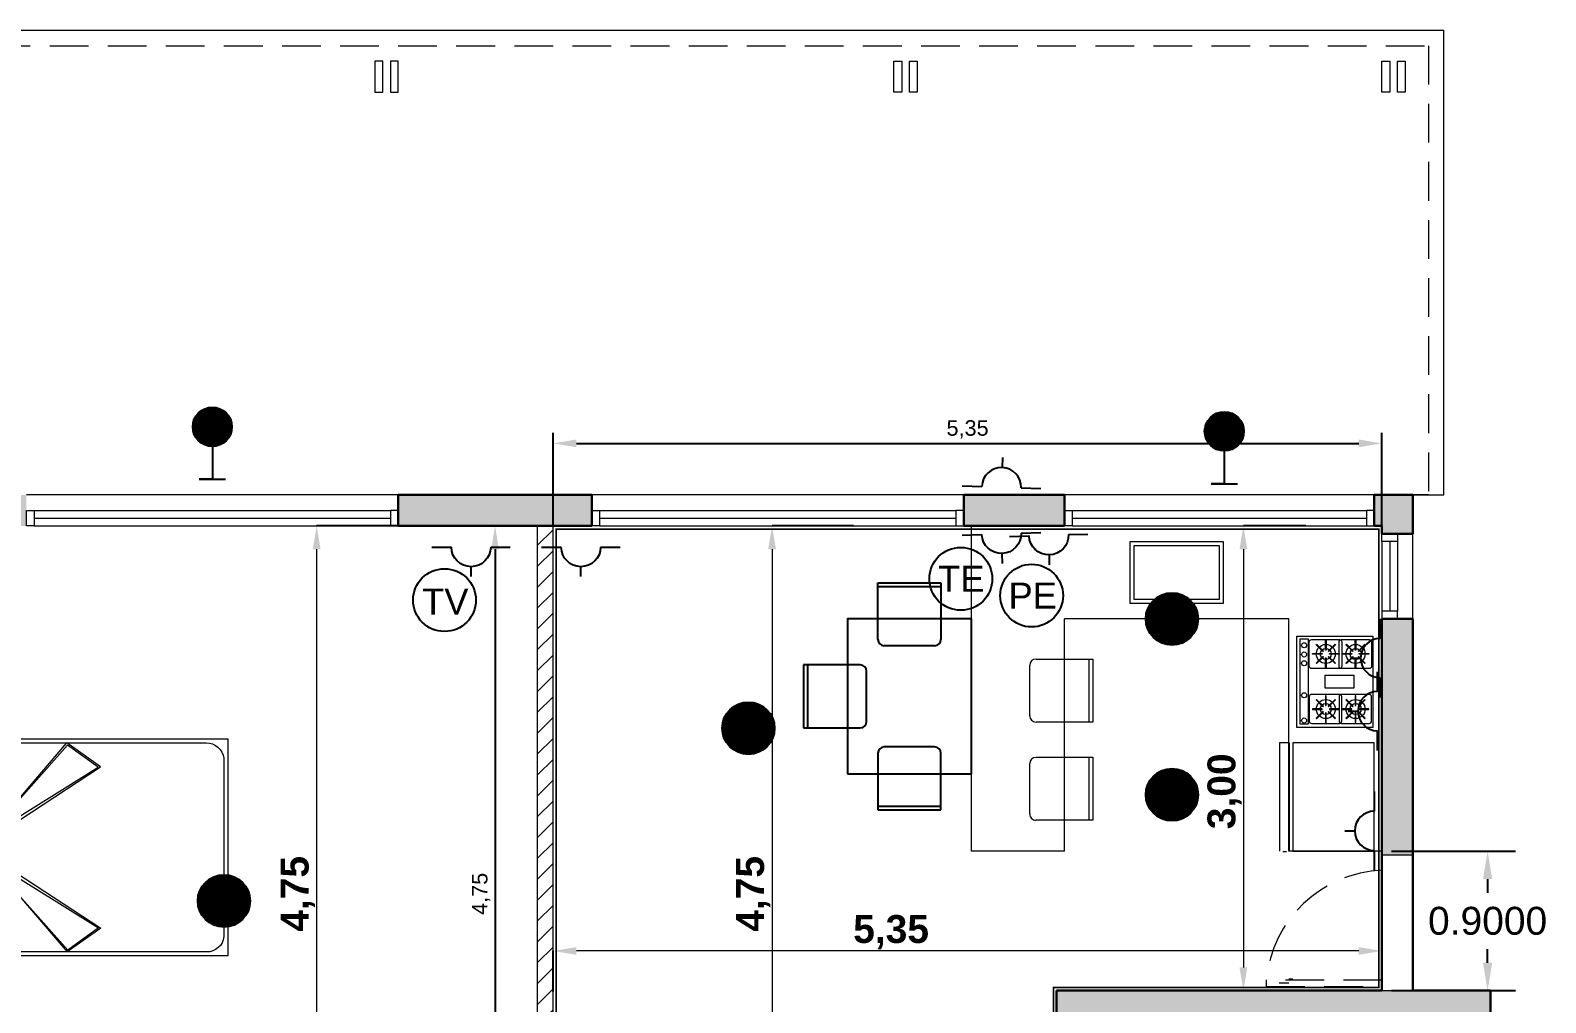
# Model space of a CAD drawing. Header units: millimetres. Extents: x 1434 to 1660, y 1457 to 1517.
# Drawn here: x 1524.13 to 1533.91, y 1492.26 to 1498.54 of the extents above; entities that cross this region are included whole.
import ezdxf

# ---------------------------------------------------------------- set-up
doc = ezdxf.new("R2010")
doc.units = ezdxf.units.MM
doc.linetypes.add('HIDDEN', pattern=[0.375, 0.25, -0.125])
for name, color, linetype, lineweight in [('0.1', 50, 'Continuous', 0), ('0.2', 40, 'Continuous', 20), ('0.3', 30, 'Continuous', 30), ('0.4', 20, 'Continuous', 40), ('arbol', 106, 'Continuous', 18), ('carpinterias', 140, 'Continuous', 9), ('cotas', 104, 'Continuous', 18), ('gris', 251, 'Continuous', 18), ('madera', 35, 'Continuous', 18), ('rojo muros', 232, 'Continuous', 18)]:
    doc.layers.add(name, color=color, linetype=linetype, lineweight=lineweight)
doc.layers.add('10-INST-ELEC-SIMB', color=6, linetype='Continuous')
doc.layers.add('2-Cotas Muros', color=7, linetype='Continuous')
doc.styles.add('ARIAL', font='ARIAL.TTF')
doc.styles.add('SANSSERIFBOLD', font='sasb____.pfb')
doc.styles.get("Standard").update_dxf_attribs({"font": 'ARIAL.TTF'})
doc.dimstyles.new('ISO-25', dxfattribs={"dimtxt": 2.5, "dimasz": 2.5, "dimexe": 1.25, "dimexo": 0.625, "dimtad": 1, "dimtxsty": 'Standard', "dimcen": 2.5, "dimadec": 0, "dimazin": 0, "dimtfac": 1, "dimtmove": 0, "dimatfit": 3, "dimfxl": 0, "dimarcsym": 0})
doc.dimstyles.new('mamp. cotas 1en100', dxfattribs={"dimtxt": 0.18, "dimasz": 0.15, "dimexe": 0.0685, "dimexo": 0, "dimgap": 0.03, "dimtad": 1, "dimtxsty": 'ARIAL', "dimcen": 2, "dimclrd": 250, "dimclre": 253, "dimadec": 0, "dimazin": 0, "dimtfac": 1, "dimtmove": 0, "dimatfit": 3, "dimfxl": 0, "dimarcsym": 0})
doc.dimstyles.get("Standard").update_dxf_attribs({"dimtxt": 0.18, "dimasz": 0.18, "dimexe": 0.18, "dimexo": 0.0625, "dimgap": 0.09, "dimtad": 0, "dimtih": 1, "dimtoh": 1, "dimdec": 4, "dimzin": 0, "dimdsep": 46, "dimtxsty": 'Standard', "dimcen": 0.09, "dimadec": 0, "dimazin": 0, "dimtfac": 1, "dimtdec": 4, "dimtofl": 0, "dimtmove": 0, "dimatfit": 3, "dimfxl": 0, "dimtolj": 1, "dimtzin": 0, "dimarcsym": 0})

# ---------------------------------------------------------------- blocks, each defined once
blk = doc.blocks.new('cocina.anafe')
for points in [[(0.05, 0.5), (0.65, 0.5), (0.65, 0), (0.05, 0)], [(0.1041, 0.4474), (0.1071, 0.4503), (0.1519, 0.4055), (0.149, 0.4025)], [(0.1657, 0.4746), (0.1699, 0.4746), (0.1699, 0.4112), (0.1657, 0.4112)], [(0.2285, 0.4503), (0.2315, 0.4474), (0.1867, 0.4025), (0.1837, 0.4055)], [(0.4693, 0.4503), (0.4663, 0.4474), (0.5112, 0.4025), (0.5142, 0.4055)], [(0.5321, 0.4746), (0.5279, 0.4746), (0.5279, 0.4112), (0.5321, 0.4112)], [(0.5937, 0.4474), (0.5907, 0.4503), (0.5459, 0.4055), (0.5489, 0.4025)], [(0.0798, 0.3845), (0.0798, 0.3887), (0.1433, 0.3887), (0.1433, 0.3845)], [(0.1071, 0.323), (0.1041, 0.3259), (0.149, 0.3708), (0.1519, 0.3678)], [(0.1699, 0.2987), (0.1657, 0.2987), (0.1657, 0.3621), (0.1699, 0.3621)], [(0.2315, 0.3259), (0.2285, 0.323), (0.1837, 0.3678), (0.1867, 0.3708)], [(0.2558, 0.3887), (0.2558, 0.3845), (0.1924, 0.3845), (0.1924, 0.3887)], [(0.4421, 0.3887), (0.4421, 0.3845), (0.5055, 0.3845), (0.5055, 0.3887)], [(0.4663, 0.3259), (0.4693, 0.323), (0.5142, 0.3678), (0.5112, 0.3708)], [(0.5279, 0.2987), (0.5321, 0.2987), (0.5321, 0.3621), (0.5279, 0.3621)], [(0.5907, 0.323), (0.5937, 0.3259), (0.5489, 0.3708), (0.5459, 0.3678)], [(0.618, 0.3845), (0.618, 0.3887), (0.5546, 0.3887), (0.5546, 0.3845)], [(0.1041, 0.2515), (0.1071, 0.2545), (0.1519, 0.2096), (0.149, 0.2067)], [(0.1657, 0.2788), (0.1699, 0.2788), (0.1699, 0.2153), (0.1657, 0.2153)], [(0.2285, 0.2545), (0.2315, 0.2515), (0.1867, 0.2067), (0.1837, 0.2096)], [(0.4693, 0.2545), (0.4663, 0.2515), (0.5112, 0.2067), (0.5142, 0.2096)], [(0.5321, 0.2788), (0.5279, 0.2788), (0.5279, 0.2153), (0.5321, 0.2153)], [(0.5937, 0.2515), (0.5907, 0.2545), (0.5459, 0.2096), (0.5489, 0.2067)], [(0.0798, 0.1887), (0.0798, 0.1929), (0.1433, 0.1929), (0.1433, 0.1887)], [(0.1071, 0.1271), (0.1041, 0.1301), (0.149, 0.1749), (0.1519, 0.172)], [(0.1699, 0.1028), (0.1657, 0.1028), (0.1657, 0.1663), (0.1699, 0.1663)], [(0.2315, 0.1301), (0.2285, 0.1271), (0.1837, 0.172), (0.1867, 0.1749)], [(0.2558, 0.1929), (0.2558, 0.1887), (0.1924, 0.1887), (0.1924, 0.1929)], [(0.4421, 0.1929), (0.4421, 0.1887), (0.5055, 0.1887), (0.5055, 0.1929)], [(0.4663, 0.1301), (0.4693, 0.1271), (0.5142, 0.172), (0.5112, 0.1749)], [(0.5279, 0.1028), (0.5321, 0.1028), (0.5321, 0.1663), (0.5279, 0.1663)], [(0.5907, 0.1271), (0.5937, 0.1301), (0.5489, 0.1749), (0.5459, 0.172)], [(0.618, 0.1887), (0.618, 0.1929), (0.5546, 0.1929), (0.5546, 0.1887)], [(0.0684, 0.0743), (0.6295, 0.0743), (0.6295, 0.0232), (0.0684, 0.0232)]]:
    blk.add_lwpolyline(points, close=True)
for points in [[(0.0891, 0.4921), (0.2485, 0.4921, -0.414214), (0.2643, 0.4763), (0.2643, 0.2941, -0.414214), (0.2485, 0.2783), (0.0891, 0.2783, -0.414214), (0.0734, 0.2941), (0.0734, 0.4763, -0.414214)], [(0.6087, 0.4921), (0.4493, 0.4921, 0.414214), (0.4336, 0.4763), (0.4336, 0.2941, 0.414214), (0.4493, 0.2783), (0.6087, 0.2783, 0.414214), (0.6245, 0.2941), (0.6245, 0.4763, 0.414214)], [(0.0891, 0.2962), (0.2485, 0.2962, -0.414214), (0.2643, 0.2805), (0.2643, 0.0982, -0.414214), (0.2485, 0.0825), (0.0891, 0.0825, -0.414214), (0.0734, 0.0982), (0.0734, 0.2805, -0.414214)], [(0.6087, 0.2962), (0.4493, 0.2962, 0.414214), (0.4336, 0.2805), (0.4336, 0.0982, 0.414214), (0.4493, 0.0825), (0.6087, 0.0825, 0.414214), (0.6245, 0.0982), (0.6245, 0.2805, 0.414214)]]:
    blk.add_lwpolyline(points, format="xyb", close=True)
at = {"linetype": 'Continuous', "lineweight": 5}
blk.add_lwpolyline([(0.3065, 0.376), (0.3935, 0.376), (0.3935, 0.1866), (0.3065, 0.1866)], close=True, dxfattribs=at)
for centre, radius in [((0.1678, 0.3866), 0.0625), ((0.1678, 0.3866), 0.0364), ((0.53, 0.3866), 0.0625), ((0.53, 0.3866), 0.0364), ((0.1678, 0.1908), 0.0625), ((0.1678, 0.1908), 0.0364), ((0.53, 0.1908), 0.0625), ((0.53, 0.1908), 0.0364), ((0.1108, 0.0485), 0.0166), ((0.1715, 0.0485), 0.0166), ((0.2288, 0.0485), 0.0166), ((0.4395, 0.0485), 0.0166), ((0.6052, 0.0485), 0.0166)]:
    blk.add_circle(centre, radius)
blk = doc.blocks.new('aa')
at = {"layer": 'madera'}
for p, q in [((1233.4372, -214.6685), (1233.8436, -214.6685)), ((1233.4372, -215.0342), (1233.4372, -214.6685)), ((1233.4372, -214.6929), (1233.8436, -214.6929)), ((1233.8436, -214.6685), (1233.8436, -215.0342)), ((1233.803, -215.0749), (1233.4779, -215.0749))]:
    blk.add_line(p, q, dxfattribs=at)
for centre, start, end in [((1233.4779, -215.0342), 180, 270), ((1233.803, -215.0342), 270, 0)]:
    blk.add_arc(centre, 0.0406, start, end, dxfattribs=at)
blk = doc.blocks.new('CAM2')
at = {"layer": '0.1'}
for p, q in [((455.9949, -70.2022), (454.5189, -70.2022)), ((455.1995, -70.3575), (455.4181, -70.2022)), ((455.2157, -70.3597), (455.4139, -70.2167)), ((455.9473, -70.8178), (455.4139, -70.2167)), ((455.9951, -70.8786), (455.4181, -70.2022)), ((455.9949, -70.2022), (455.9953, -71.5522)), ((456.2555, -70.2022), (455.9949, -70.2022)), ((454.4033, -70.302), (454.4033, -71.4525)), ((455.9951, -70.8786), (455.1995, -70.3575)), ((455.9473, -70.8178), (455.2157, -70.3597)), ((455.9951, -70.8786), (455.1976, -71.3986)), ((455.9951, -70.8786), (455.4154, -71.5522)), ((455.9471, -70.9394), (455.2139, -71.3964)), ((455.9471, -70.9394), (455.4118, -71.5399)), ((455.1976, -71.3986), (455.4154, -71.5522)), ((455.2139, -71.3964), (455.4118, -71.5399)), ((454.5167, -71.5522), (455.9953, -71.5522)), ((456.2533, -71.5522), (455.9953, -71.5522))]:
    blk.add_line(p, q, dxfattribs=at)
at = {"layer": '0.1', "lineweight": 0}
blk.add_line((456.3533, -70.3046), (456.3533, -71.4542), dxfattribs=at)
at = {"layer": '0.1'}
blk.add_lwpolyline([(454.3783, -71.5772), (456.3783, -71.5772), (456.3783, -70.1772), (454.3783, -70.1772)], close=True, dxfattribs=at)
at = {"layer": '0.1', "lineweight": 0}
for points in [[(456.0445, -70.2768), (456.3014, -70.2768), (456.3014, -70.8401), (456.0445, -70.8401)], [(456.0445, -71.4821), (456.3014, -71.4821), (456.3014, -70.9188), (456.0445, -70.9188)]]:
    blk.add_lwpolyline(points, close=True, dxfattribs=at)
at = {"layer": '0.1'}
for centre, radius, start, end in [((454.5182, -70.3183), 0.1161, 89.68244, 171.91819), ((456.2529, -70.3026), 0.1004, 358.83225, 88.52947), ((454.5142, -71.4407), 0.1115, 186.04566, 271.28188), ((456.2565, -71.4555), 0.0968, 268.12283, 0.79322)]:
    blk.add_arc(centre, radius, start, end, dxfattribs=at)
at = {"layer": 'madera'}
for points in [[(455.9781, -70.1272), (456.3781, -70.1272), (456.3781, -69.7272), (455.9781, -69.7272)], [(455.9781, -71.6272), (456.3781, -71.6272), (456.3781, -72.0272), (455.9781, -72.0272)]]:
    blk.add_lwpolyline(points, close=True, dxfattribs=at)
blk = doc.blocks.new('*D19')
at = {"layer": 'cotas', "color": 0, "linetype": 'Continuous', "lineweight": -2}
for p, q in [((1526.5053, 1495.3359), (1525.9787, 1495.3359)), ((1526.6869, 1490.5859), (1525.9787, 1490.5859))]:
    blk.add_line(p, q, dxfattribs=at)
at = {"layer": 'cotas', "color": 0, "linetype": 'Continuous', "lineweight": 9}
blk.add_line((1525.9787, 1495.1859), (1525.9787, 1490.7359), dxfattribs=at)
at = {"layer": 'cotas', "color": 0, "linetype": 'Continuous'}
for points in [[(1525.9537, 1495.1859), (1526.0037, 1495.1859), (1525.9787, 1495.3359)], [(1525.9537, 1490.7359), (1526.0037, 1490.7359), (1525.9787, 1490.5859)]]:
    blk.add_solid(points, dxfattribs=at)
at = {"layer": 'Defpoints', "color": 0, "linetype": 'Continuous'}
for p in [(1526.5053, 1495.3359), (1525.9787, 1490.5859), (1526.6869, 1490.5859)]:
    blk.add_point(p, dxfattribs=at)
at = {"layer": 'cotas', "linetype": 'Continuous', "insert": (1525.8571, 1492.9609), "char_height": 0.18, "attachment_point": 5, "rotation": 90, "style": 'SANSSERIFBOLD'}
blk.add_mtext('4,75', dxfattribs=at)
blk = doc.blocks.new('*D20')
at = {"layer": 'cotas', "color": 0, "linetype": 'Continuous', "lineweight": -2}
for p, q in [((1529.4449, 1495.3359), (1528.9184, 1495.3359)), ((1529.6266, 1490.5859), (1528.9184, 1490.5859))]:
    blk.add_line(p, q, dxfattribs=at)
at = {"layer": 'cotas', "color": 0, "linetype": 'Continuous', "lineweight": 9}
blk.add_line((1528.9184, 1495.1859), (1528.9184, 1490.7359), dxfattribs=at)
at = {"layer": 'cotas', "color": 0, "linetype": 'Continuous'}
for points in [[(1528.8934, 1495.1859), (1528.9434, 1495.1859), (1528.9184, 1495.3359)], [(1528.8934, 1490.7359), (1528.9434, 1490.7359), (1528.9184, 1490.5859)]]:
    blk.add_solid(points, dxfattribs=at)
at = {"layer": 'Defpoints', "color": 0, "linetype": 'Continuous'}
for p in [(1529.4449, 1495.3359), (1528.9184, 1490.5859), (1529.6266, 1490.5859)]:
    blk.add_point(p, dxfattribs=at)
at = {"layer": 'cotas', "linetype": 'Continuous', "insert": (1528.7968, 1492.9609), "char_height": 0.18, "attachment_point": 5, "rotation": 90, "style": 'SANSSERIFBOLD'}
blk.add_mtext('4,75', dxfattribs=at)
blk = doc.blocks.new('*D25')
at = {"layer": 'cotas', "color": 0, "linetype": 'Continuous', "lineweight": -2}
for p, q in [((1532.3638, 1495.3359), (1531.961, 1495.3359)), ((1532.5478, 1492.3359), (1531.961, 1492.3359))]:
    blk.add_line(p, q, dxfattribs=at)
at = {"layer": 'cotas', "color": 0, "linetype": 'Continuous', "lineweight": 9}
blk.add_line((1531.961, 1495.1859), (1531.961, 1492.4859), dxfattribs=at)
at = {"layer": 'cotas', "color": 0, "linetype": 'Continuous'}
for points in [[(1531.936, 1495.1859), (1531.986, 1495.1859), (1531.961, 1495.3359)], [(1531.936, 1492.4859), (1531.986, 1492.4859), (1531.961, 1492.3359)]]:
    blk.add_solid(points, dxfattribs=at)
at = {"layer": 'Defpoints', "color": 0, "linetype": 'Continuous'}
for p in [(1532.3638, 1495.3359), (1531.961, 1492.3359), (1532.5478, 1492.3359)]:
    blk.add_point(p, dxfattribs=at)
at = {"layer": 'cotas', "linetype": 'Continuous', "insert": (1531.8393, 1493.6229), "char_height": 0.18, "attachment_point": 5, "rotation": 90, "style": 'SANSSERIFBOLD'}
blk.add_mtext('3,00', dxfattribs=at)
blk = doc.blocks.new('*D28')
at = {"layer": 'cotas', "color": 0, "linetype": 'Continuous', "lineweight": -2}
for p, q in [((1527.5053, 1492.3305), (1527.5053, 1492.5921)), ((1532.8553, 1492.3359), (1532.8553, 1492.5921))]:
    blk.add_line(p, q, dxfattribs=at)
at = {"layer": 'cotas', "color": 0, "linetype": 'Continuous', "lineweight": 9}
blk.add_line((1532.7053, 1492.5921), (1527.6553, 1492.5921), dxfattribs=at)
at = {"layer": 'cotas', "color": 0, "linetype": 'Continuous'}
for points in [[(1527.6553, 1492.6171), (1527.6553, 1492.5671), (1527.5053, 1492.5921)], [(1532.7053, 1492.6171), (1532.7053, 1492.5671), (1532.8553, 1492.5921)]]:
    blk.add_solid(points, dxfattribs=at)
at = {"layer": 'Defpoints', "color": 0, "linetype": 'Continuous'}
for p in [(1527.5053, 1492.5921), (1527.5053, 1492.3305), (1532.8553, 1492.3359)]:
    blk.add_point(p, dxfattribs=at)
at = {"layer": 'cotas', "linetype": 'Continuous', "insert": (1529.6867, 1492.7137), "char_height": 0.18, "attachment_point": 5, "style": 'SANSSERIFBOLD'}
blk.add_mtext('5,35', dxfattribs=at)
blk = doc.blocks.new('SEPLN523')
at = {"color": 0}
blk.add_line((0.001, 0.293), (0.001, 0.208), dxfattribs=at)
at = {"color": 0, "linetype": 'Continuous'}
for p, q in [((-0.337, 0.039), (-0.168, 0.039)), ((0.17, 0.039), (0.339, 0.039))]:
    blk.add_line(p, q, dxfattribs=at)
blk.add_arc((0.001, 0.039), 0.169, 0, 180, dxfattribs=at)
blk = doc.blocks.new('*D70')
at = {"layer": 'cotas', "color": 0, "lineweight": -2}
for p, q in [((1532.9178, 1493.2359), (1533.7174, 1493.2359)), ((1533.5374, 1493.0559), (1533.5374, 1492.9678)), ((1533.5374, 1492.5159), (1533.5374, 1492.604)), ((1532.9178, 1492.3359), (1533.7174, 1492.3359))]:
    blk.add_line(p, q, dxfattribs=at)
at = {"layer": 'cotas', "color": 0}
for points in [[(1533.5074, 1493.0559), (1533.5674, 1493.0559), (1533.5374, 1493.2359)], [(1533.5074, 1492.5159), (1533.5674, 1492.5159), (1533.5374, 1492.3359)]]:
    blk.add_solid(points, dxfattribs=at)
at = {"layer": 'Defpoints', "color": 0}
for p in [(1532.8553, 1493.2359), (1533.5374, 1493.2359), (1532.8553, 1492.3359)]:
    blk.add_point(p, dxfattribs=at)
at = {"layer": 'cotas', "color": 0, "insert": (1533.5374, 1492.7859), "char_height": 0.18, "attachment_point": 5}
blk.add_mtext('\\A1;0.9000', dxfattribs=at)
blk = doc.blocks.new('SEPLN526')
at = {"color": 0}
blk.add_circle((0, 0), 0.27, dxfattribs=at)
at = {"color": 0, "style": 'ARIAL'}
blk.add_text('TV', height=0.2239, dxfattribs=at).set_placement((-0.193, -0.124))
blk = doc.blocks.new('SEPLN504')
at = {"color": 0, "const_width": 0.169}
blk.add_lwpolyline([(-0.0819, 0.0121, 1), (0.0871, 0.0121, 1)], format="xyb", close=True, dxfattribs=at)
at = {"color": 0}
blk.add_circle((0.0026, 0.0121), 0.169, dxfattribs=at)
blk = doc.blocks.new('SEPLN502')
at = {"color": 0}
for p, q in [((0, 0.2535), (0, 0)), ((-0.0845, 0), (0.0845, 0)), ((0, 0), (-0.0845, 0))]:
    blk.add_line(p, q, dxfattribs=at)
at = {"color": 0, "const_width": 0.12675}
blk.add_lwpolyline([(-0.063375, 0.338, 1), (0.063375, 0.338, 1)], format="xyb", close=True, dxfattribs=at)
at = {"color": 0}
blk.add_circle((0, 0.338), 0.12675, dxfattribs=at)
blk = doc.blocks.new('SEPLN517')
at = {"color": 0}
blk.add_circle((0, 0), 0.27, dxfattribs=at)
at = {"color": 0, "style": 'ARIAL'}
blk.add_text('PE', height=0.2239, dxfattribs=at).set_placement((-0.199, -0.112))
blk = doc.blocks.new('SEPLN521')
at = {"color": 0}
blk.add_circle((0, 0), 0.27, dxfattribs=at)
at = {"color": 0, "style": 'ARIAL'}
blk.add_text('TE', height=0.2239, dxfattribs=at).set_placement((-0.196, -0.112))
blk = doc.blocks.new('*D72')
at = {"layer": '2-Cotas Muros', "color": 253, "lineweight": -2}
for p, q in [((1527.5053, 1495.3359), (1527.0618, 1495.3359)), ((1527.5053, 1490.5859), (1527.0618, 1490.5859))]:
    blk.add_line(p, q, dxfattribs=at)
at = {"layer": '2-Cotas Muros', "color": 250, "lineweight": -2}
blk.add_line((1527.1303, 1495.1859), (1527.1303, 1490.7359), dxfattribs=at)
at = {"layer": '2-Cotas Muros', "color": 250}
for points in [[(1527.1053, 1495.1859), (1527.1553, 1495.1859), (1527.1303, 1495.3359)], [(1527.1053, 1490.7359), (1527.1553, 1490.7359), (1527.1303, 1490.5859)]]:
    blk.add_solid(points, dxfattribs=at)
at = {"layer": 'Defpoints', "color": 0}
for p in [(1527.5053, 1495.3359), (1527.1303, 1490.5859), (1527.5053, 1490.5859)]:
    blk.add_point(p, dxfattribs=at)
at = {"layer": '2-Cotas Muros', "color": 0, "insert": (1527.0404, 1492.9609), "char_height": 0.1, "attachment_point": 5, "rotation": 90, "style": 'ARIAL'}
blk.add_mtext('4,75', dxfattribs=at)
blk = doc.blocks.new('*D74')
at = {"layer": '2-Cotas Muros', "color": 253, "lineweight": -2}
for p, q in [((1527.5053, 1495.3359), (1527.5053, 1495.9377)), ((1532.8553, 1495.3359), (1532.8553, 1495.9377))]:
    blk.add_line(p, q, dxfattribs=at)
at = {"layer": '2-Cotas Muros', "color": 250, "lineweight": -2}
blk.add_line((1527.6553, 1495.8692), (1532.7053, 1495.8692), dxfattribs=at)
at = {"layer": '2-Cotas Muros', "color": 250}
for points in [[(1527.6553, 1495.8942), (1527.6553, 1495.8442), (1527.5053, 1495.8692)], [(1532.7053, 1495.8942), (1532.7053, 1495.8442), (1532.8553, 1495.8692)]]:
    blk.add_solid(points, dxfattribs=at)
at = {"layer": 'Defpoints', "color": 0}
for p in [(1532.8553, 1495.8692), (1527.5053, 1495.3359), (1532.8553, 1495.3359)]:
    blk.add_point(p, dxfattribs=at)
at = {"layer": '2-Cotas Muros', "color": 0, "insert": (1530.1803, 1495.9593), "char_height": 0.1, "attachment_point": 5, "style": 'ARIAL'}
blk.add_mtext('5,35', dxfattribs=at)

msp = doc.modelspace()

# ---------------------------------------------------------------- hatches: boundary and pattern name
at = {"layer": 'gris'}
h = msp.add_hatch(dxfattribs=at)
h.set_pattern_fill('LINE', color=10, scale=0.03, angle=45, style=0)
h.paths.add_polyline_path([(1527.50526, 1495.3359), (1527.40526, 1495.3359), (1527.40526, 1492.1859), (1527.50526, 1492.1859)])
h.paths.add_polyline_path([(1527.50526, 1491.3859), (1527.40526, 1491.3859), (1527.40526, 1490.5859), (1527.50526, 1490.5859)])
at = {"layer": 'rojo muros'}
h = msp.add_hatch(color=256, dxfattribs=at)
h.paths.add_polyline_path([(1533.05526, 1495.5359), (1532.80526, 1495.5359), (1532.80526, 1495.3359), (1532.85526, 1495.3359), (1532.85526, 1495.2859), (1533.05526, 1495.2859)])
h.paths.add_polyline_path([(1533.55526, 1490.5859), (1533.30526, 1490.5859), (1533.30526, 1490.4359), (1533.55526, 1490.4359)])
h.paths.add_polyline_path([(1533.30526, 1490.5859), (1533.25526, 1490.5859), (1533.25526, 1490.4859), (1533.28026, 1490.4859), (1533.28026, 1490.4359), (1533.30526, 1490.4359)])
h.paths.add_polyline_path([(1533.25526, 1490.5859), (1532.65526, 1490.5859), (1532.65526, 1490.4859), (1532.63026, 1490.4859), (1532.63026, 1490.4359), (1533.28026, 1490.4359), (1533.28026, 1490.4859), (1533.25526, 1490.4859)])
h.paths.add_polyline_path([(1532.65526, 1490.5859), (1532.60526, 1490.5859), (1532.60526, 1490.4359), (1532.63026, 1490.4359), (1532.63026, 1490.4859), (1532.65526, 1490.4859)])
h.paths.add_polyline_path([(1532.60526, 1490.5859), (1530.50526, 1490.5859), (1530.50526, 1490.4359), (1531.25526, 1490.4359), (1531.25526, 1487.2359), (1530.50526, 1487.2359), (1530.50526, 1487.0859), (1531.40526, 1487.0859), (1531.40526, 1490.4359), (1532.60526, 1490.4359)])
h.paths.add_polyline_path([(1529.65526, 1490.4359), (1529.70526, 1490.4359), (1529.70526, 1490.5859), (1528.35526, 1490.5859), (1528.35526, 1490.4359), (1529.50526, 1490.4359), (1529.50526, 1487.4359), (1528.78026, 1487.4359), (1528.78026, 1487.2859), (1529.50526, 1487.2859), (1529.50526, 1487.0859), (1529.70526, 1487.0859), (1529.70526, 1487.2359), (1529.65526, 1487.2359)])
h.paths.add_polyline_path([(1527.98026, 1487.4359), (1527.55526, 1487.4359), (1527.55526, 1488.4359), (1527.40526, 1488.4359), (1527.40526, 1487.2859), (1527.98026, 1487.2859)])
h.paths.add_polyline_path([(1527.55526, 1490.5859), (1523.35526, 1490.5859), (1523.35159, 1490.68136), (1523.15159, 1490.68136), (1523.15526, 1490.3859), (1527.40526, 1490.3859), (1527.40526, 1489.3359), (1527.55526, 1489.3359), (1527.55526, 1490.3859)])
h.paths.add_polyline_path([(1523.35526, 1494.4859), (1523.15526, 1494.4859), (1523.15526, 1491.48136), (1523.35159, 1491.48136)])
h.paths.add_polyline_path([(1524.10526, 1495.5359), (1523.15526, 1495.5359), (1523.15526, 1495.2859), (1523.35526, 1495.2859), (1523.35526, 1495.3359), (1524.10526, 1495.3359)])
h.paths.add_polyline_path([(1527.75526, 1495.5359), (1526.50526, 1495.5359), (1526.50526, 1495.3359), (1527.75526, 1495.3359)])
h.paths.add_polyline_path([(1530.80526, 1495.5359), (1530.15526, 1495.5359), (1530.15526, 1495.3359), (1530.80526, 1495.3359)])
h.paths.add_polyline_path([(1532.85526, 1493.21276), (1533.05526, 1493.21276), (1533.05526, 1494.7359), (1532.85526, 1494.7359)])
h.paths.add_polyline_path([(1533.55526, 1492.3359), (1530.75526, 1492.3359), (1530.75526, 1492.1859), (1533.35526, 1492.1859), (1533.35526, 1491.3859), (1533.55526, 1491.3859)])

# ---------------------------------------------------------------- linework, layer by layer
for p, q in [((1529.60206, 1494.96878), (1530.00846, 1494.96878)), ((1529.60206, 1494.60302), (1529.60206, 1494.96878)), ((1529.60206, 1494.9444), (1530.00846, 1494.9444)), ((1530.00846, 1494.96878), (1530.00846, 1494.60302)), ((1529.96782, 1494.56238), (1529.6427, 1494.56238)), ((1529.12238, 1494.4391), (1529.12238, 1494.0327)), ((1529.48814, 1494.4391), (1529.12238, 1494.4391)), ((1529.14676, 1494.4391), (1529.14676, 1494.0327)), ((1529.52878, 1494.07334), (1529.52878, 1494.39846)), ((1529.12238, 1494.0327), (1529.48814, 1494.0327)), ((1529.96782, 1493.90942), (1529.6427, 1493.90942)), ((1529.60206, 1493.86878), (1529.60206, 1493.50302)), ((1530.00846, 1493.50302), (1530.00846, 1493.86878)), ((1529.60206, 1493.52741), (1530.00846, 1493.52741)), ((1529.60206, 1493.50302), (1530.00846, 1493.50302))]:
    msp.add_line(p, q)
msp.add_lwpolyline([(1529.40526, 1493.7359), (1530.20526, 1493.7359), (1530.20526, 1494.7359), (1529.40526, 1494.7359)], close=True)
for centre, start, end in [((1529.6427, 1494.60302), 180, 270), ((1529.96782, 1494.60302), 270, 0), ((1529.48814, 1494.39846), 360, 90), ((1529.48814, 1494.07334), 270, 360), ((1529.6427, 1493.86878), 90, 180), ((1529.96782, 1493.86878), 360, 90)]:
    msp.add_arc(centre, 0.04064, start, end)
at = {"layer": '0.1', "linetype": 'HIDDEN'}
for p, q in [((1522.75526, 1498.4359), (1533.15526, 1498.4359)), ((1533.15526, 1498.4359), (1533.15526, 1495.5359)), ((1533.15526, 1495.5359), (1533.05526, 1495.5359))]:
    msp.add_line(p, q, dxfattribs=at)
at = {"layer": '0.1'}
for p, q in [((1526.50526, 1495.5359), (1524.10526, 1495.5359)), ((1530.15526, 1495.5359), (1527.75526, 1495.5359)), ((1532.80526, 1495.5359), (1530.80526, 1495.5359)), ((1533.05526, 1494.7359), (1533.05526, 1495.2859))]:
    msp.add_line(p, q, dxfattribs=at)
at = {"layer": '0.2', "color": 10}
for p, q in [((1527.40526, 1492.1859), (1527.40526, 1495.3359)), ((1527.50526, 1492.1859), (1527.50526, 1495.3359))]:
    msp.add_line(p, q, dxfattribs=at)
at = {"layer": '0.2'}
for p, q in [((1530.20526, 1493.2359), (1530.20526, 1495.3359)), ((1530.80526, 1493.2359), (1530.80526, 1494.7359)), ((1532.25526, 1494.7359), (1530.80526, 1494.7359)), ((1532.25526, 1493.2359), (1532.25526, 1494.7359)), ((1532.1934, 1493.9359), (1532.1934, 1493.2359)), ((1532.25605, 1493.9359), (1532.1934, 1493.9359)), ((1532.25605, 1493.9359), (1532.25605, 1493.2359)), ((1532.28105, 1493.9359), (1532.28105, 1493.2359)), ((1532.80605, 1493.9359), (1532.28105, 1493.9359)), ((1532.80605, 1493.2359), (1532.80605, 1493.9359)), ((1530.80526, 1493.2359), (1530.20526, 1493.2359)), ((1532.24008, 1493.23141), (1532.21508, 1493.23141)), ((1532.85526, 1493.2359), (1532.25526, 1493.2359)), ((1532.28105, 1493.2359), (1532.80605, 1493.2359)), ((1532.1926, 1492.3859), (1532.25526, 1492.3859)), ((1532.28026, 1492.4109), (1532.25526, 1492.4109))]:
    msp.add_line(p, q, dxfattribs=at)
at = {"layer": '0.2', "linetype": 'Continuous', "lineweight": 15, "ltscale": 0.07}
for points in [[(1531.83026, 1494.8359), (1531.23026, 1494.8359), (1531.23026, 1495.2359), (1531.83026, 1495.2359)], [(1531.80526, 1494.8609), (1531.25526, 1494.8609), (1531.25526, 1495.2109), (1531.80526, 1495.2109)]]:
    msp.add_lwpolyline(points, close=True, dxfattribs=at)
at = {"layer": '0.3'}
for p, q in [((1526.50526, 1495.3359), (1526.50526, 1495.5359)), ((1526.50526, 1495.5359), (1527.75526, 1495.5359)), ((1527.75526, 1495.3359), (1527.75526, 1495.5359)), ((1530.80526, 1495.5359), (1530.15526, 1495.5359)), ((1530.15526, 1495.3359), (1530.15526, 1495.5359)), ((1530.80526, 1495.3359), (1530.80526, 1495.5359)), ((1533.05526, 1495.5359), (1532.80526, 1495.5359)), ((1532.80526, 1495.3359), (1532.80526, 1495.5359)), ((1533.05526, 1495.2859), (1533.05526, 1495.5359)), ((1526.50526, 1495.3359), (1527.75526, 1495.3359)), ((1530.80526, 1495.3359), (1530.15526, 1495.3359)), ((1532.85526, 1495.3359), (1532.80526, 1495.3359)), ((1532.85526, 1495.2859), (1532.85526, 1495.3359)), ((1532.85526, 1495.2859), (1533.05526, 1495.2859)), ((1532.85526, 1492.3359), (1532.85526, 1494.7359)), ((1532.85526, 1494.7359), (1533.05526, 1494.7359)), ((1533.05526, 1492.3359), (1533.05526, 1494.7359)), ((1530.75526, 1492.1859), (1530.75526, 1492.3359)), ((1532.85526, 1492.3359), (1530.75526, 1492.3359)), ((1533.55526, 1492.3359), (1533.05526, 1492.3359)), ((1533.55526, 1491.3859), (1533.55526, 1492.3359))]:
    msp.add_line(p, q, dxfattribs=at)
at = {"layer": '2-Cotas Muros', "color": 26, "linetype": 'HIDDEN', "ltscale": 0.8, "const_width": 0.01}
msp.add_lwpolyline([(1527.52526, 1495.3159), (1527.52526, 1490.6059), (1533.33526, 1490.6059), (1533.33526, 1492.1659), (1530.73526, 1492.1659), (1530.73526, 1492.3559), (1532.83526, 1492.3559), (1532.83526, 1495.3159)], close=True, dxfattribs=at)
at = {"layer": 'arbol'}
for p, q in [((1532.85526, 1493.21276), (1533.05526, 1493.21276)), ((1532.85526, 1492.3359), (1533.05526, 1492.3359))]:
    msp.add_line(p, q, dxfattribs=at)
at = {"layer": 'carpinterias'}
for p, q in [((1524.15526, 1495.4359), (1526.45526, 1495.4359)), ((1524.15526, 1495.3859), (1526.45526, 1495.3859)), ((1527.80526, 1495.4359), (1530.10526, 1495.4359)), ((1527.80526, 1495.3859), (1530.10526, 1495.3859)), ((1530.85526, 1495.4359), (1532.75526, 1495.4359)), ((1530.85526, 1495.3859), (1532.75526, 1495.3859)), ((1524.15526, 1495.3359), (1526.45526, 1495.3359)), ((1527.80526, 1495.3359), (1530.10526, 1495.3359)), ((1530.85526, 1495.3359), (1532.75526, 1495.3359)), ((1532.85526, 1495.2359), (1532.85526, 1494.7859)), ((1532.90526, 1495.2359), (1532.90526, 1494.7859)), ((1532.95526, 1495.2359), (1532.95526, 1494.7859))]:
    msp.add_line(p, q, dxfattribs=at)
for points in [[(1524.15526, 1495.3359), (1524.10526, 1495.3359), (1524.10526, 1495.4359), (1524.15526, 1495.4359)], [(1526.45526, 1495.3359), (1526.50526, 1495.3359), (1526.50526, 1495.4359), (1526.45526, 1495.4359)], [(1527.80526, 1495.3359), (1527.75526, 1495.3359), (1527.75526, 1495.4359), (1527.80526, 1495.4359)], [(1530.10526, 1495.3359), (1530.15526, 1495.3359), (1530.15526, 1495.4359), (1530.10526, 1495.4359)], [(1530.85526, 1495.3359), (1530.80526, 1495.3359), (1530.80526, 1495.4359), (1530.85526, 1495.4359)], [(1532.75526, 1495.3359), (1532.80526, 1495.3359), (1532.80526, 1495.4359), (1532.75526, 1495.4359)], [(1532.85526, 1495.2359), (1532.85526, 1495.2859), (1532.95526, 1495.2859), (1532.95526, 1495.2359)], [(1532.85526, 1494.7859), (1532.85526, 1494.7359), (1532.95526, 1494.7359), (1532.95526, 1494.7859)]]:
    msp.add_lwpolyline(points, close=True, dxfattribs=at)
at = {"layer": 'gris'}
for p, q in [((1522.95526, 1498.5359), (1533.25526, 1498.5359)), ((1533.25526, 1495.5359), (1533.25526, 1498.5359)), ((1533.05526, 1495.5359), (1533.25526, 1495.5359))]:
    msp.add_line(p, q, dxfattribs=at)
at = {"layer": 'madera'}
for points in [[(1526.40526, 1498.1359), (1526.40526, 1498.3359), (1526.35526, 1498.3359), (1526.35526, 1498.1359)], [(1526.50526, 1498.1359), (1526.50526, 1498.3359), (1526.45526, 1498.3359), (1526.45526, 1498.1359)], [(1529.70526, 1498.1359), (1529.70526, 1498.3359), (1529.75526, 1498.3359), (1529.75526, 1498.1359)], [(1529.80526, 1498.1359), (1529.80526, 1498.3359), (1529.85526, 1498.3359), (1529.85526, 1498.1359)], [(1532.85526, 1498.1359), (1532.85526, 1498.3359), (1532.90526, 1498.3359), (1532.90526, 1498.1359)], [(1532.95526, 1498.1359), (1532.95526, 1498.3359), (1533.00526, 1498.3359), (1533.00526, 1498.1359)]]:
    msp.add_lwpolyline(points, close=True, dxfattribs=at)
at = {"layer": 'madera', "linetype": 'HIDDEN'}
msp.add_lwpolyline([(1532.10806, 1492.36367), (1532.85806, 1492.36367), (1532.85806, 1492.40367), (1532.10806, 1492.40367)], close=True, dxfattribs=at)
msp.add_arc((1532.8894, 1492.32945), 0.78485, 92.287855, 174.573435, dxfattribs=at)

# ---------------------------------------------------------------- block references
at = {"linetype": 'Continuous', "rotation": 270}
for p in [(1745.65662, 2727.91385), (1745.65662, 2727.27955)]:
    msp.add_blockref('aa', p, dxfattribs=at)
at = {"layer": '0.1', "linetype": 'Continuous', "lineweight": 5, "xscale": 0.982457514410612, "yscale": 0.9824575144109531, "zscale": 0.9824575144108502, "rotation": 270}
msp.add_blockref('cocina.anafe', (1532.30526, 1494.6745), dxfattribs=at)
at = {"layer": '0.4', "xscale": -1}
msp.add_blockref('CAM2', (1979.78356, 1564.13812), dxfattribs=at)
at = {"layer": '10-INST-ELEC-SIMB'}
for name, p in [('SEPLN502', (1525.30526, 1495.63796)), ('SEPLN502', (1531.83761, 1495.60897)), ('SEPLN504', (1531.49713, 1494.72382)), ('SEPLN504', (1528.76338, 1494.01834)), ('SEPLN504', (1531.49713, 1493.58894)), ('SEPLN504', (1525.37762, 1492.90317))]:
    msp.add_blockref(name, p, dxfattribs=at)
at = {"layer": '10-INST-ELEC-SIMB', "yscale": 0.75, "zscale": 0.75}
for p, xscale, rotation in [((1530.39757, 1495.55758), 0.75, 358.2108150848691), ((1530.39757, 1495.31423), -0.75, 181.7891849151309), ((1530.70261, 1495.30515), -0.75, 181.7891849151309), ((1526.97448, 1495.22889), -0.75, 180), ((1527.68382, 1495.22889), -0.75, 180), ((1532.87357, 1494.48229), 0.75, 90), ((1532.85642, 1494.13996), 0.75, 90), ((1532.83539, 1493.36722), 0.75, 90)]:
    msp.add_blockref('SEPLN523', p, dxfattribs=dict(at, xscale=xscale, rotation=rotation))
at = {"layer": '10-INST-ELEC-SIMB', "xscale": 0.75, "yscale": 0.75, "zscale": 0.75}
for name, p in [('SEPLN521', (1530.13686, 1494.99472)), ('SEPLN517', (1530.59395, 1494.88636)), ('SEPLN526', (1526.804, 1494.8573))]:
    msp.add_blockref(name, p, dxfattribs=at)

# ---------------------------------------------------------------- dimensions: what is measured, and where the dimension line sits
at = {"layer": '2-Cotas Muros', "color": 2}
dim = msp.add_linear_dim(base=(1532.85526, 1495.8692), p1=(1527.50526, 1495.3359), p2=(1532.85526, 1495.3359), dimstyle='mamp. cotas 1en100', override={"dimtxt": 0.1}, dxfattribs=at)
dim.commit()
dim.dimension.update_dxf_attribs({"geometry": '*D74', "text_midpoint": (1530.18026, 1495.95929)})
dim = msp.add_linear_dim(base=(1527.13026, 1490.5859), p1=(1527.50526, 1495.3359), p2=(1527.50526, 1490.5859), angle=90, dimstyle='mamp. cotas 1en100', override={"dimtxt": 0.1}, dxfattribs=at)
dim.commit()
dim.dimension.update_dxf_attribs({"geometry": '*D72', "text_midpoint": (1527.04037, 1492.9609)})
at = {"layer": 'cotas', "linetype": 'Continuous'}
for base, p1, p2, picture, middle in [((1525.97874, 1490.5859), (1526.50526, 1495.3359), (1526.68694, 1490.5859), '*D19', (1525.97874, 1492.9609)), ((1528.91843, 1490.5859), (1529.44494, 1495.3359), (1529.62663, 1490.5859), '*D20', (1528.91843, 1492.9609)), ((1531.96095, 1492.3359), (1532.36383, 1495.3359), (1532.54778, 1492.3359), '*D25', (1531.96095, 1493.62286))]:
    dim = msp.add_linear_dim(base=base, p1=p1, p2=p2, angle=90, dimstyle='ISO-25', override={"dimtxt": 0.18, "dimasz": 0.15, "dimexe": 0, "dimexo": 0, "dimgap": 0.01, "dimzin": 0, "dimtxsty": 'SANSSERIFBOLD', "dimclrt": 256, "dimlwd": 9}, dxfattribs=at)
    dim.commit()
    dim.dimension.update_dxf_attribs({"geometry": picture, "text_midpoint": middle, "dimtype": 160})
at = {"layer": 'cotas'}
dim = msp.add_linear_dim(base=(1533.53741, 1493.2359), p1=(1532.85526, 1492.3359), p2=(1532.85526, 1493.2359), angle=90, dimstyle='Standard', dxfattribs=at)
dim.commit()
dim.dimension.update_dxf_attribs({"geometry": '*D70', "text_midpoint": (1533.53741, 1492.7859), "dimtype": 160})
at = {"layer": 'cotas', "linetype": 'Continuous'}
dim = msp.add_linear_dim(base=(1527.50526, 1492.59211), p1=(1532.85526, 1492.3359), p2=(1527.50526, 1492.33052), dimstyle='ISO-25', override={"dimtxt": 0.18, "dimasz": 0.15, "dimexe": 0, "dimexo": 0, "dimgap": 0.01, "dimzin": 0, "dimtxsty": 'SANSSERIFBOLD', "dimclrt": 256, "dimlwd": 9}, dxfattribs=at)
dim.commit()
dim.dimension.update_dxf_attribs({"geometry": '*D28', "text_midpoint": (1529.68666, 1492.59211), "dimtype": 160})

doc.saveas('drawing.dxf')
